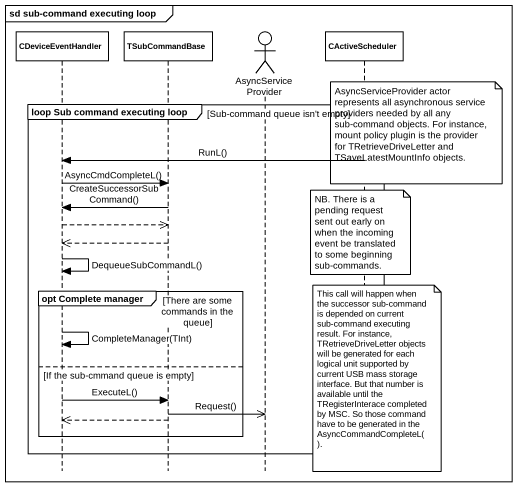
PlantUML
@startuml
mainframe sd sub-command executing loop
hide footbox
participant CDeviceEventHandler
participant TSubCommandBase
actor AsyncServiceProvider
participant CActiveScheduler

group loop Sub command executing loop [Sub-command queue isn't empty]
  note over CActiveScheduler : AsyncServiceProvider actor represents all asynchronous service providers needed by all any sub-command objects. For instance, mount policy plugin is the provider for TRetrieveDriveLetter and TSaveLatestMountInfo objects.
  CActiveScheduler -> CDeviceEventHandler : RunL()
  CDeviceEventHandler -> TSubCommandBase : AsyncCmdCompleteL()
  TSubCommandBase -> CDeviceEventHandler : CreateSuccessorSubCommand()
  CDeviceEventHandler -->> TSubCommandBase
  note over CActiveScheduler : NB. There is a pending request sent out early on when the incoming event be translated to some beginning sub-commands.
  TSubCommandBase -->> CDeviceEventHandler
  CDeviceEventHandler -> CDeviceEventHandler : DequeueSubCommandL()
  group opt Complete manager [There are some commands in the queue]
    CDeviceEventHandler -> CDeviceEventHandler : CompleteManager(TInt)
  else If the sub-cmmand queue is empty
    note over CActiveScheduler : This call will happen when the successor sub-command is depended on current sub-command executing result. For instance, TRetrieveDriveLetter objects will be generated for each logical unit supported by current USB mass storage interface. But that number is available until the TRegisterInterace completed by MSC. So those command have to be generated in the AsyncCommandCompleteL().
    CDeviceEventHandler -> TSubCommandBase : ExecuteL()
    TSubCommandBase ->> AsyncServiceProvider : Request()
    TSubCommandBase -->> CDeviceEventHandler
  end
end
@enduml
